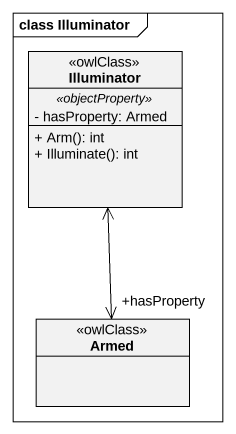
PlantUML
@startuml
mainframe class Illuminator
hide circle
hide empty members
skinparam classAttributeIconSize 0
class Illuminator <<owlClass>> {
  .. <<objectProperty>> ..
  - hasProperty: Armed
  --
  + Arm(): int
  + Illuminate(): int
}
class Armed <<owlClass>>
Illuminator <--> "+hasProperty" Armed
@enduml
